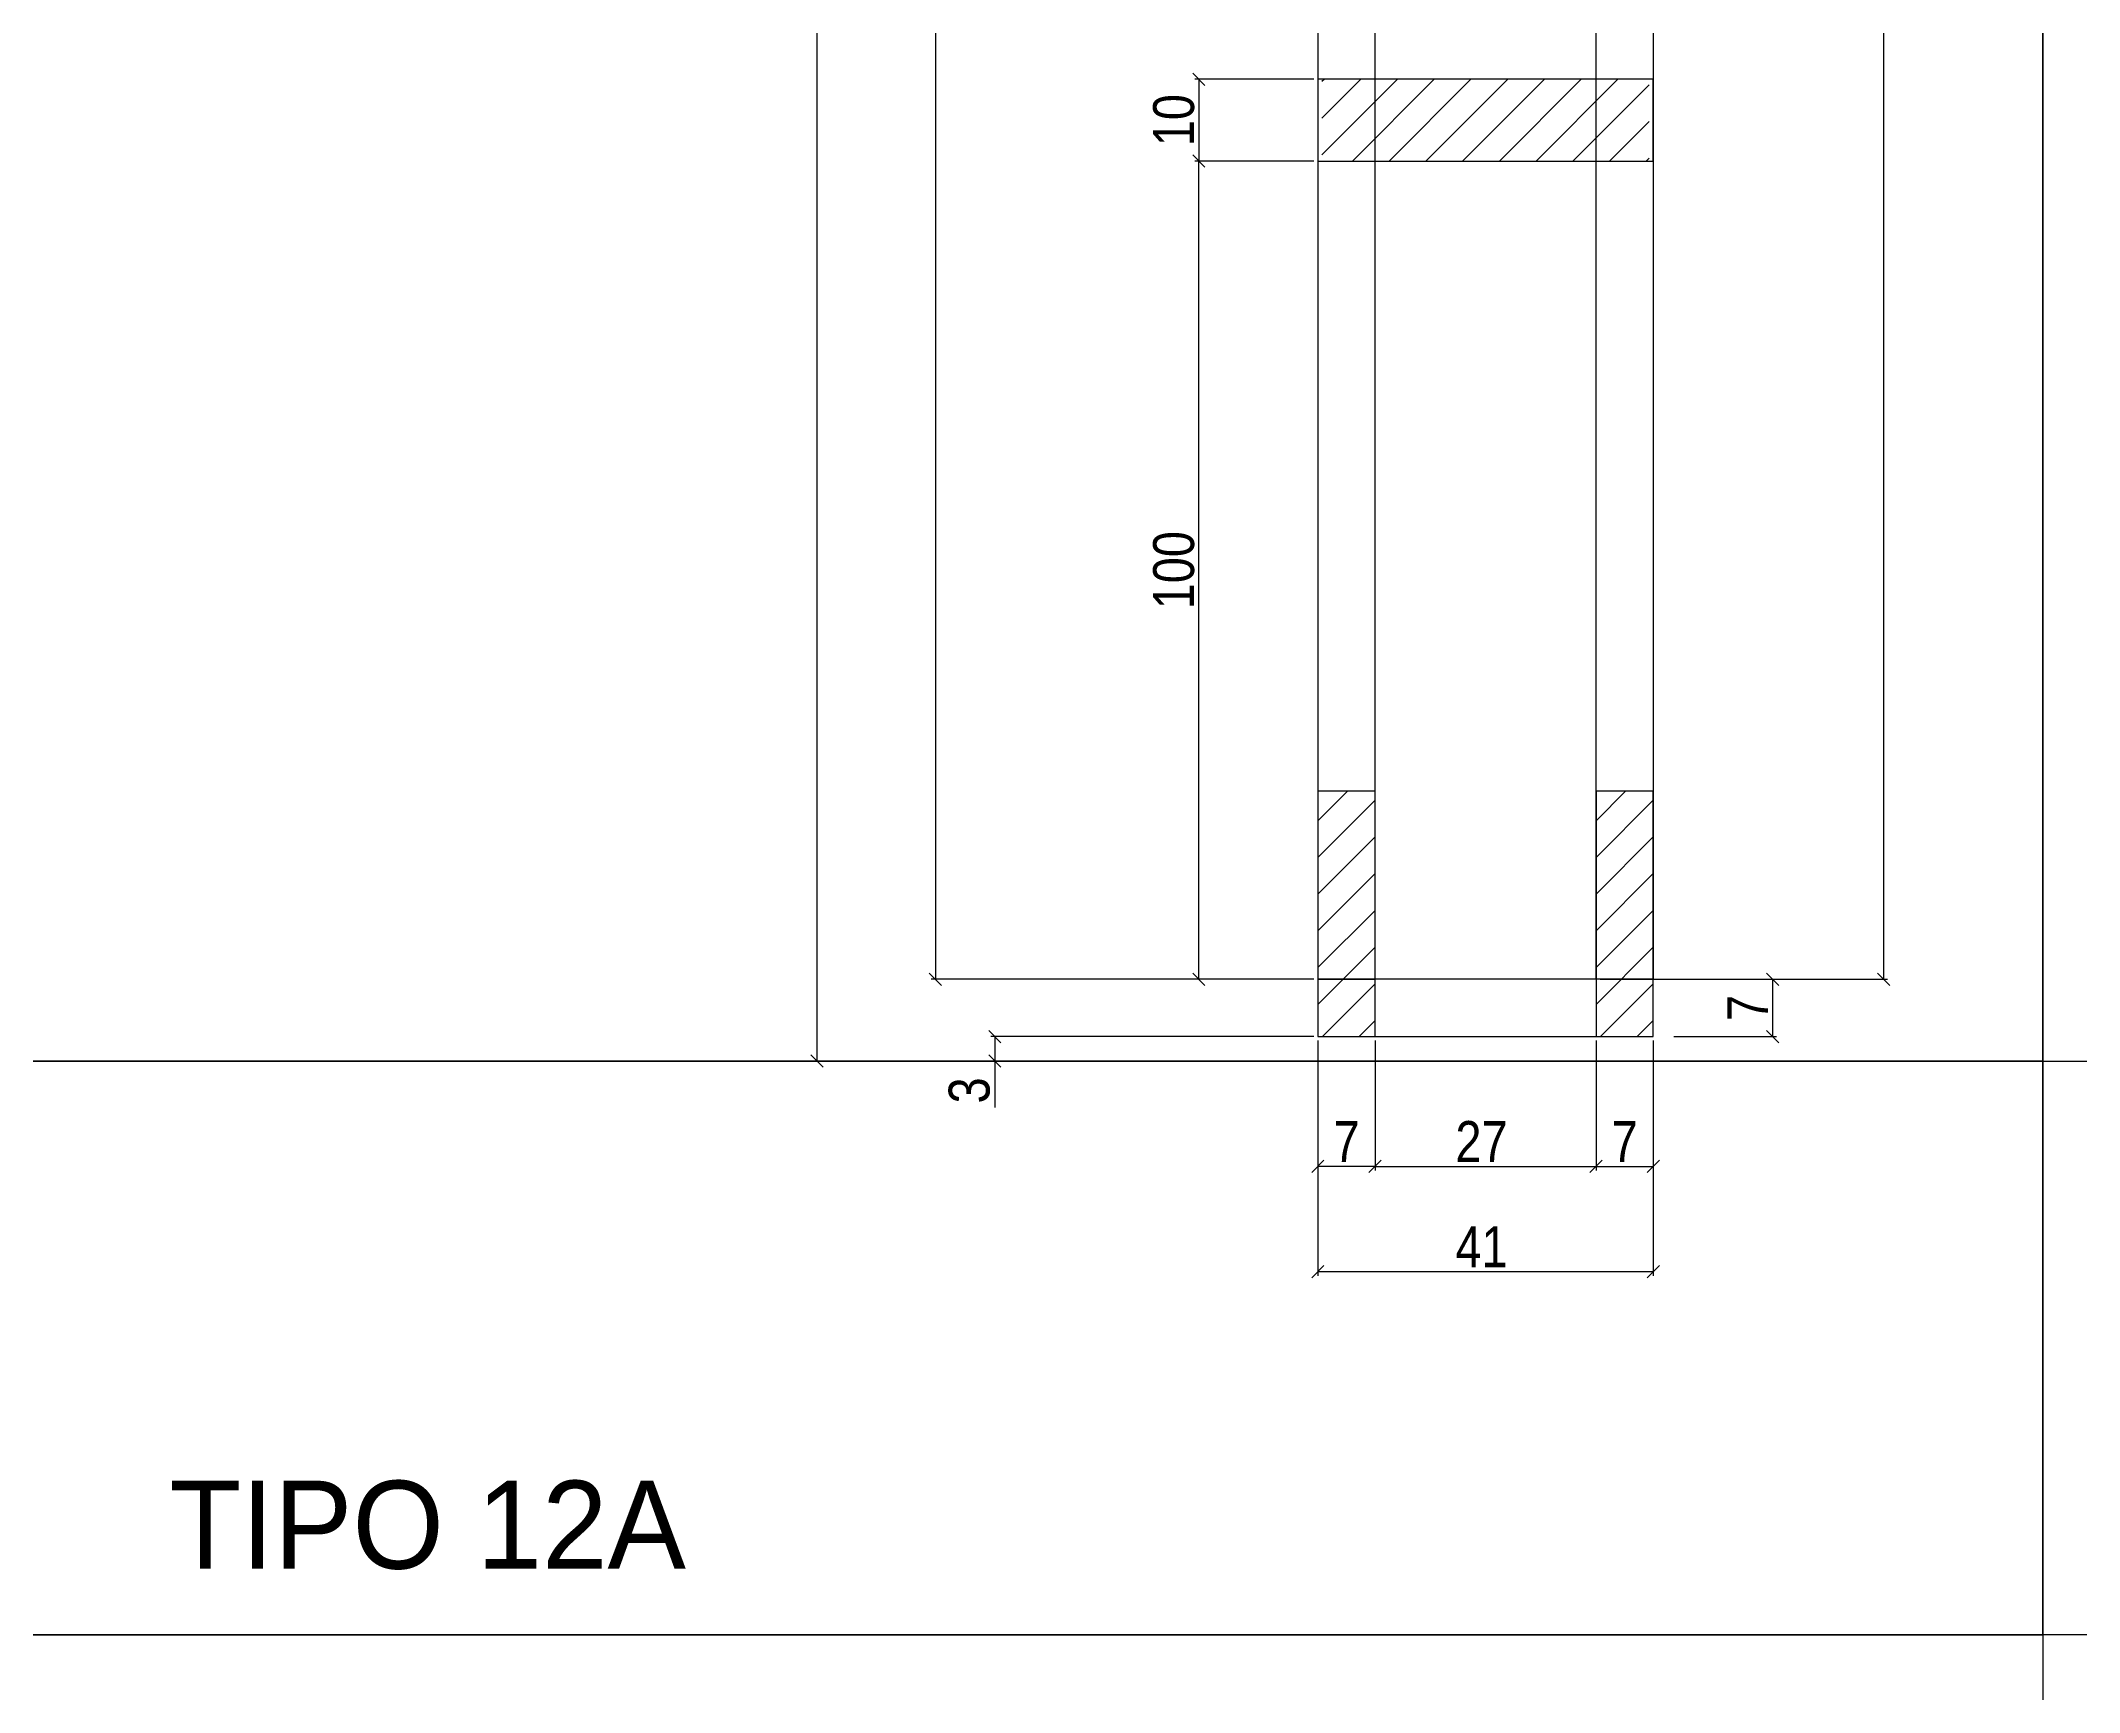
# Model space of a CAD drawing. Header units: millimetres. Extents: x 3247 to 10920, y 704 to 3817.
# Drawn here: x 3756.3 to 4254.6, y 1458.1 to 1861.8 of the extents above; entities that cross this region are included whole.
import ezdxf

# ---------------------------------------------------------------- set-up
doc = ezdxf.new("R2010")
doc.units = ezdxf.units.MM
for name, color, linetype in [('1', 1, 'Continuous'), ('COTA', 241, 'Continuous'), ('Painéis', 200, 'Continuous'), ('SARR_7x7', 40, 'Continuous'), ('TIRAS REESCORAMENTO', 252, 'Continuous'), ('VIGAS', 3, 'Continuous')]:
    doc.layers.add(name, color=color, linetype=linetype)
doc.styles.add('COTA TECNICA 2X', font='techl___.ttf', dxfattribs={"height": 10})
doc.styles.add('ROMAS860', font='ROMAS860.SHX', dxfattribs={"height": 8.5})
doc.dimstyles.new('SECAO', dxfattribs={"dimscale": 0.333333, "dimtxt": 5, "dimasz": 9, "dimexe": 3, "dimexo": 3, "dimgap": 3, "dimtad": 1, "dimdec": 1, "dimlfac": 0.5, "dimzin": 12, "dimdsep": 46, "dimtxsty": 'COTA TECNICA 2X', "dimblk1": 'OBLIQUE', "dimblk2": 'OBLIQUE', "dimsah": 1, "dimcen": 0.9, "dimclrd": 4, "dimclre": 4, "dimclrt": 240, "dimadec": 1, "dimazin": 3, "dimtfac": 1, "dimtdec": 1, "dimtmove": 0, "dimatfit": 3, "dimfxl": 1, "dimtolj": 1, "dimtzin": 12, "dimarcsym": 0})

# ---------------------------------------------------------------- blocks, each defined once
blk = doc.blocks.new('_Oblique')
at = {"layer": '1', "color": 0, "lineweight": -2}
blk.add_line((-0.5, -0.5), (0.5, 0.5), dxfattribs=at)
blk = doc.blocks.new('*D288')
at = {"layer": 'COTA', "color": 4, "lineweight": -2, "transparency": 16777216}
for p, q in [((4067.52, 2166.46), (3974.01, 2166.46)), ((3975.01, 2166.46), (3975.01, 1632.37)), ((4067.52, 1632.37), (3974.01, 1632.37))]:
    blk.add_line(p, q, dxfattribs=at)
at = {"layer": 'Defpoints', "color": 0, "transparency": 16777216}
for p in [(4068.52, 2166.46), (3975.01, 1632.37), (4068.52, 1632.37)]:
    blk.add_point(p, dxfattribs=at)
at = {"layer": 'COTA', "color": 4, "lineweight": -2, "transparency": 16777216, "xscale": 3, "yscale": 3, "zscale": 3}
for p, rotation in [((3975.01, 2166.46), 90), ((3975.01, 1632.37), 270)]:
    blk.add_blockref('_Oblique', p, dxfattribs=dict(at, rotation=rotation))
at = {"layer": 'COTA', "color": 240, "transparency": 16777216, "insert": (3968.91, 1899.41), "char_height": 10, "attachment_point": 5, "rotation": 90, "style": 'COTA TECNICA 2X'}
blk.add_mtext('\\A1;267', dxfattribs=at)
blk = doc.blocks.new('*D289')
at = {"layer": 'COTA', "color": 4, "lineweight": -2, "transparency": 16777216}
for p, q in [((4068.52, 1617.37), (4068.52, 1559.91)), ((4150.52, 1617.37), (4150.52, 1559.91)), ((4068.52, 1560.91), (4150.52, 1560.91))]:
    blk.add_line(p, q, dxfattribs=at)
at = {"layer": 'Defpoints', "color": 0, "transparency": 16777216}
for p in [(4068.52, 1618.37), (4150.52, 1618.37), (4150.52, 1560.91)]:
    blk.add_point(p, dxfattribs=at)
at = {"layer": 'COTA', "color": 4, "lineweight": -2, "transparency": 16777216, "xscale": 3, "yscale": 3, "zscale": 3, "rotation": 180}
blk.add_blockref('_Oblique', (4068.52, 1560.91), dxfattribs=at)
at = {"layer": 'COTA', "color": 4, "lineweight": -2, "transparency": 16777216, "xscale": 3, "yscale": 3, "zscale": 3}
blk.add_blockref('_Oblique', (4150.52, 1560.91), dxfattribs=at)
at = {"layer": 'COTA', "color": 240, "transparency": 16777216, "insert": (4108.52, 1566.98), "char_height": 10, "attachment_point": 5, "style": 'COTA TECNICA 2X'}
blk.add_mtext('\\A1;41', dxfattribs=at)
blk = doc.blocks.new('*D290')
at = {"layer": 'COTA', "color": 4, "lineweight": -2, "transparency": 16777216}
for p, q in [((4082.52, 1617.37), (4082.52, 1585.63)), ((4136.52, 1617.37), (4136.52, 1585.63)), ((4082.52, 1586.63), (4136.52, 1586.63))]:
    blk.add_line(p, q, dxfattribs=at)
at = {"layer": 'Defpoints', "color": 0, "transparency": 16777216}
for p in [(4082.52, 1618.37), (4136.52, 1618.37), (4136.52, 1586.63)]:
    blk.add_point(p, dxfattribs=at)
at = {"layer": 'COTA', "color": 4, "lineweight": -2, "transparency": 16777216, "xscale": 3, "yscale": 3, "zscale": 3, "rotation": 180}
blk.add_blockref('_Oblique', (4082.52, 1586.63), dxfattribs=at)
at = {"layer": 'COTA', "color": 4, "lineweight": -2, "transparency": 16777216, "xscale": 3, "yscale": 3, "zscale": 3}
blk.add_blockref('_Oblique', (4136.52, 1586.63), dxfattribs=at)
at = {"layer": 'COTA', "color": 240, "transparency": 16777216, "insert": (4108.52, 1592.7), "char_height": 10, "attachment_point": 5, "style": 'COTA TECNICA 2X'}
blk.add_mtext('\\A1;27', dxfattribs=at)
blk = doc.blocks.new('*D291')
at = {"layer": 'COTA', "color": 4, "lineweight": -2, "transparency": 16777216}
blk.add_line((4136.52, 1586.63), (4150.52, 1586.63), dxfattribs=at)
at = {"layer": 'Defpoints', "color": 0, "transparency": 16777216}
for p in [(4136.52, 1586.63), (4150.52, 1586.63), (4150.52, 1586.63)]:
    blk.add_point(p, dxfattribs=at)
at = {"layer": 'COTA', "color": 4, "lineweight": -2, "transparency": 16777216, "xscale": 3, "yscale": 3, "zscale": 3, "rotation": 180}
blk.add_blockref('_Oblique', (4136.52, 1586.63), dxfattribs=at)
at = {"layer": 'COTA', "color": 4, "lineweight": -2, "transparency": 16777216, "xscale": 3, "yscale": 3, "zscale": 3}
blk.add_blockref('_Oblique', (4150.52, 1586.63), dxfattribs=at)
at = {"layer": 'COTA', "color": 240, "transparency": 16777216, "insert": (4143.52, 1592.7), "char_height": 10, "attachment_point": 5, "style": 'COTA TECNICA 2X'}
blk.add_mtext('\\A1;7', dxfattribs=at)
blk = doc.blocks.new('*D292')
at = {"layer": 'COTA', "color": 4, "lineweight": -2, "transparency": 16777216}
blk.add_line((4082.52, 1586.63), (4068.52, 1586.63), dxfattribs=at)
at = {"layer": 'Defpoints', "color": 0, "transparency": 16777216}
for p in [(4068.52, 1586.63), (4068.52, 1586.63), (4082.52, 1586.63)]:
    blk.add_point(p, dxfattribs=at)
at = {"layer": 'COTA', "color": 4, "lineweight": -2, "transparency": 16777216, "xscale": 3, "yscale": 3, "zscale": 3, "rotation": 180}
blk.add_blockref('_Oblique', (4068.52, 1586.63), dxfattribs=at)
at = {"layer": 'COTA', "color": 4, "lineweight": -2, "transparency": 16777216, "xscale": 3, "yscale": 3, "zscale": 3}
blk.add_blockref('_Oblique', (4082.52, 1586.63), dxfattribs=at)
at = {"layer": 'COTA', "color": 240, "transparency": 16777216, "insert": (4075.52, 1592.7), "char_height": 10, "attachment_point": 5, "style": 'COTA TECNICA 2X'}
blk.add_mtext('\\A1;7', dxfattribs=at)
blk = doc.blocks.new('*D293')
at = {"layer": 'COTA', "color": 4, "lineweight": -2, "transparency": 16777216}
for p, q in [((4067.52, 1852.38), (4038.42, 1852.38)), ((4039.42, 1852.38), (4039.42, 1832.38)), ((4067.52, 1832.38), (4038.42, 1832.38))]:
    blk.add_line(p, q, dxfattribs=at)
at = {"layer": 'Defpoints', "color": 0, "transparency": 16777216}
for p in [(4068.52, 1852.38), (4039.42, 1832.38), (4068.52, 1832.38)]:
    blk.add_point(p, dxfattribs=at)
at = {"layer": 'COTA', "color": 4, "lineweight": -2, "transparency": 16777216, "xscale": 3, "yscale": 3, "zscale": 3}
for p, rotation in [((4039.42, 1852.38), 90), ((4039.42, 1832.38), 270)]:
    blk.add_blockref('_Oblique', p, dxfattribs=dict(at, rotation=rotation))
at = {"layer": 'COTA', "color": 240, "transparency": 16777216, "insert": (4033.32, 1842.38), "char_height": 10, "attachment_point": 5, "rotation": 90, "style": 'COTA TECNICA 2X'}
blk.add_mtext('\\A1;10', dxfattribs=at)
blk = doc.blocks.new('*D336')
at = {"layer": 'COTA', "color": 4, "lineweight": -2, "transparency": 16777216}
for p, q in [((4081.52, 2172.46), (3945.06, 2172.46)), ((3946.06, 2172.46), (3946.06, 1612.37)), ((4067.52, 1612.37), (3945.06, 1612.37))]:
    blk.add_line(p, q, dxfattribs=at)
at = {"layer": 'Defpoints', "color": 0, "transparency": 16777216}
for p in [(4082.52, 2172.46), (3946.06, 1612.37), (4068.52, 1612.37)]:
    blk.add_point(p, dxfattribs=at)
at = {"layer": 'COTA', "color": 4, "lineweight": -2, "transparency": 16777216, "xscale": 3, "yscale": 3, "zscale": 3}
for p, rotation in [((3946.06, 2172.46), 90), ((3946.06, 1612.37), 270)]:
    blk.add_blockref('_Oblique', p, dxfattribs=dict(at, rotation=rotation))
at = {"layer": 'COTA', "color": 240, "transparency": 16777216, "insert": (3939.93, 1892.41), "char_height": 10, "attachment_point": 5, "rotation": 90, "style": 'COTA TECNICA 2X'}
blk.add_mtext('\\A1;280', dxfattribs=at)
blk = doc.blocks.new('*D337')
at = {"layer": 'COTA', "color": 4, "lineweight": -2, "transparency": 16777216}
for p, q in [((4067.52, 1618.37), (3988.56, 1618.37)), ((3989.56, 1618.37), (3989.56, 1612.37)), ((4067.52, 1612.37), (3988.56, 1612.37)), ((3989.56, 1612.37), (3989.56, 1601.04))]:
    blk.add_line(p, q, dxfattribs=at)
at = {"layer": 'Defpoints', "color": 0, "transparency": 16777216}
for p in [(4068.52, 1618.37), (3989.56, 1612.37), (4068.52, 1612.37)]:
    blk.add_point(p, dxfattribs=at)
at = {"layer": 'COTA', "color": 4, "lineweight": -2, "transparency": 16777216, "xscale": 3, "yscale": 3, "zscale": 3}
for p, rotation in [((3989.56, 1618.37), 90), ((3989.56, 1612.37), 270)]:
    blk.add_blockref('_Oblique', p, dxfattribs=dict(at, rotation=rotation))
at = {"layer": 'COTA', "color": 240, "transparency": 16777216, "insert": (3983.34, 1605.2), "char_height": 10, "attachment_point": 5, "rotation": 90, "style": 'COTA TECNICA 2X'}
blk.add_mtext('\\A1;3', dxfattribs=at)
blk = doc.blocks.new('*D340')
at = {"layer": 'COTA', "color": 4, "lineweight": -2, "transparency": 16777216}
for p, q in [((4067.52, 1832.38), (4038.42, 1832.38)), ((4039.42, 1632.37), (4039.42, 1832.38)), ((4066.52, 1632.37), (4038.42, 1632.37))]:
    blk.add_line(p, q, dxfattribs=at)
at = {"layer": 'Defpoints', "color": 0, "transparency": 16777216}
for p in [(4039.42, 1832.38), (4068.52, 1832.38), (4067.52, 1632.37)]:
    blk.add_point(p, dxfattribs=at)
at = {"layer": 'COTA', "color": 4, "lineweight": -2, "transparency": 16777216, "xscale": 3, "yscale": 3, "zscale": 3}
for p, rotation in [((4039.42, 1832.38), 90), ((4039.42, 1632.37), 270)]:
    blk.add_blockref('_Oblique', p, dxfattribs=dict(at, rotation=rotation))
at = {"layer": 'COTA', "color": 240, "transparency": 16777216, "insert": (4033.32, 1732.37), "char_height": 10, "attachment_point": 5, "rotation": 90, "style": 'COTA TECNICA 2X'}
blk.add_mtext('\\A1;100', dxfattribs=at)
blk = doc.blocks.new('*D342')
at = {"layer": 'COTA', "color": 4, "lineweight": -2, "transparency": 16777216}
for p, q in [((4152.52, 2134.44), (4207.81, 2134.44)), ((4206.81, 2134.44), (4206.81, 1632.37)), ((4152.52, 1632.37), (4207.81, 1632.37))]:
    blk.add_line(p, q, dxfattribs=at)
at = {"layer": 'Defpoints', "color": 0, "transparency": 16777216}
for p in [(4151.52, 2134.44), (4151.52, 1632.37), (4206.81, 1632.37)]:
    blk.add_point(p, dxfattribs=at)
at = {"layer": 'COTA', "color": 4, "lineweight": -2, "transparency": 16777216, "xscale": 3, "yscale": 3, "zscale": 3}
for p, rotation in [((4206.81, 2134.44), 90), ((4206.81, 1632.37), 270)]:
    blk.add_blockref('_Oblique', p, dxfattribs=dict(at, rotation=rotation))
at = {"layer": 'COTA', "color": 240, "transparency": 16777216, "insert": (4200.7, 1883.4), "char_height": 10, "attachment_point": 5, "rotation": 90, "style": 'COTA TECNICA 2X'}
blk.add_mtext('\\A1;251', dxfattribs=at)
blk = doc.blocks.new('*D343')
at = {"layer": 'COTA', "color": 4, "lineweight": -2, "transparency": 16777216}
for p, q in [((4137.52, 1632.37), (4180.67, 1632.37)), ((4179.67, 1632.37), (4179.67, 1618.37)), ((4155.58, 1618.37), (4180.67, 1618.37))]:
    blk.add_line(p, q, dxfattribs=at)
at = {"layer": 'Defpoints', "color": 0, "transparency": 16777216}
for p in [(4136.52, 1632.37), (4154.58, 1618.37), (4179.67, 1618.37)]:
    blk.add_point(p, dxfattribs=at)
at = {"layer": 'COTA', "color": 4, "lineweight": -2, "transparency": 16777216, "xscale": 3, "yscale": 3, "zscale": 3}
for p, rotation in [((4179.67, 1632.37), 90), ((4179.67, 1618.37), 270)]:
    blk.add_blockref('_Oblique', p, dxfattribs=dict(at, rotation=rotation))
at = {"layer": 'COTA', "color": 240, "transparency": 16777216, "insert": (4173.59, 1625.37), "char_height": 10, "attachment_point": 5, "rotation": 90, "style": 'COTA TECNICA 2X'}
blk.add_mtext('\\A1;7', dxfattribs=at)

msp = doc.modelspace()

# ---------------------------------------------------------------- hatches: boundary and pattern name
at = {"layer": 'COTA'}
h = msp.add_hatch(dxfattribs=at)
h.set_pattern_fill('ANSI31', color=256, scale=2, style=0)
h.set_pattern_definition([(45, (-22059.085, -195440.409), (-4.49012806, 4.49012806), [])])
h.paths.add_polyline_path([(4149.52, 1852.38), (4069.52, 1852.38), (4069.52, 1832.38), (4149.52, 1832.38)])
h = msp.add_hatch(dxfattribs=at)
h.set_pattern_fill('ANSI31', color=256, scale=2, style=0)
h.set_pattern_definition([(45, (-15775.6994, -4190.824), (-4.490128, 4.490128), [])])
h.paths.add_polyline_path([(4068.52, 1618.37), (4082.52, 1618.37), (4082.52, 1678.37), (4068.52, 1678.37)])
h = msp.add_hatch(dxfattribs=at)
h.set_pattern_fill('ANSI31', color=256, scale=2, style=0)
h.set_pattern_definition([(45, (-15707.6994, -4190.824), (-4.490128, 4.490128), [])])
h.paths.add_polyline_path([(4136.52, 1618.37), (4150.52, 1618.37), (4150.52, 1678.37), (4136.52, 1678.37)])

# ---------------------------------------------------------------- linework, layer by layer
at = {"linetype": 'Continuous'}
msp.add_lwpolyline([(4090.52, 1618.37), (4150.52, 1618.37), (4150.52, 1632.37), (4068.52, 1632.37), (4068.52, 1618.37), (4090.52, 1618.37)], dxfattribs=at)
at = {"layer": 'COTA', "color": 1}
msp.add_line((3246.75, 1612.37), (6743.22, 1612.37), dxfattribs=at)
at = {"layer": 'Painéis'}
msp.add_lwpolyline([(4068.52, 1832.38), (4150.52, 1832.38), (4150.52, 1852.38), (4068.52, 1852.38), (4068.52, 1832.38)], dxfattribs=at)
for points in [[(4068.52, 1618.37), (4082.52, 1618.37), (4082.52, 1678.37), (4068.52, 1678.37)], [(4136.52, 1618.37), (4150.52, 1618.37), (4150.52, 1678.37), (4136.52, 1678.37)]]:
    msp.add_lwpolyline(points, close=True, dxfattribs=at)
at = {"layer": 'SARR_7x7', "linetype": 'Continuous'}
for points in [[(4068.52, 1632.37), (4082.52, 1632.37), (4082.52, 2166.46), (4068.52, 2166.46)], [(4150.52, 1632.37), (4136.52, 1632.37), (4136.52, 2134.44), (4150.52, 2134.44)]]:
    msp.add_lwpolyline(points, close=True, dxfattribs=at)
at = {"layer": 'TIRAS REESCORAMENTO', "linetype": 'ByBlock'}
msp.add_line((4245.74, 1612.37), (3746.25, 1612.37), dxfattribs=at)
at = {"layer": 'VIGAS'}
for points in [[(4245.74, 1472.11), (3746.25, 1472.11), (3746.25, 2240.54), (4245.74, 2240.54)], [(4745.24, 1472.11), (4245.74, 1472.11), (4245.74, 2240.54), (4745.24, 2240.54)], [(4245.74, 703.68), (3746.25, 703.68), (3746.25, 1472.11), (4245.74, 1472.11)]]:
    msp.add_lwpolyline(points, close=True, dxfattribs=at)

# ---------------------------------------------------------------- texts
at = {"layer": 'COTA', "color": 7, "style": 'ROMAS860'}
msp.add_text('TIPO 12A', height=21.505, dxfattribs=at).set_placement((3787.78, 1488.28))

# ---------------------------------------------------------------- dimensions: what is measured, and where the dimension line sits
at = {"layer": 'COTA', "color": 3}
for base, p1, p2, picture, middle in [((3946.06, 1612.37), (4082.52, 2172.46), (4068.52, 1612.37), '*D336', (3939.93, 1892.41)), ((3975.01, 1632.37), (4068.52, 2166.46), (4068.52, 1632.37), '*D288', (3968.91, 1899.41)), ((4206.81, 1632.37), (4151.52, 2134.44), (4151.52, 1632.37), '*D342', (4200.7, 1883.4)), ((4039.42, 1832.38), (4068.52, 1852.38), (4068.52, 1832.38), '*D293', (4033.32, 1842.38)), ((4039.42, 1832.38), (4067.52, 1632.37), (4068.52, 1832.38), '*D340', (4033.32, 1732.37)), ((4179.67, 1618.37), (4136.52, 1632.37), (4154.58, 1618.37), '*D343', (4173.59, 1625.37)), ((3989.56, 1612.37), (4068.52, 1618.37), (4068.52, 1612.37), '*D337', (3983.34, 1605.2))]:
    dim = msp.add_linear_dim(base=base, p1=p1, p2=p2, angle=90, dimstyle='SECAO', dxfattribs=at)
    dim.commit()
    dim.dimension.update_dxf_attribs({"geometry": picture, "text_midpoint": middle})
for base, p1, p2, picture, middle in [((4150.52, 1560.91), (4068.52, 1618.37), (4150.52, 1618.37), '*D289', (4108.52, 1560.91)), ((4136.52, 1586.63), (4082.52, 1618.37), (4136.52, 1618.37), '*D290', (4108.52, 1586.63)), ((4150.52, 1586.63), (4136.52, 1586.63), (4150.52, 1586.63), '*D291', (4143.52, 1586.63))]:
    dim = msp.add_linear_dim(base=base, p1=p1, p2=p2, dimstyle='SECAO', dxfattribs=at)
    dim.commit()
    dim.dimension.update_dxf_attribs({"geometry": picture, "text_midpoint": middle, "dimtype": 160})
dim = msp.add_linear_dim(base=(4068.52, 1586.63), p1=(4082.52, 1586.63), p2=(4068.52, 1586.63), dimstyle='SECAO', dxfattribs=at)
dim.commit()
dim.dimension.update_dxf_attribs({"geometry": '*D292', "text_midpoint": (4075.52, 1592.7)})

doc.saveas('drawing.dxf')
